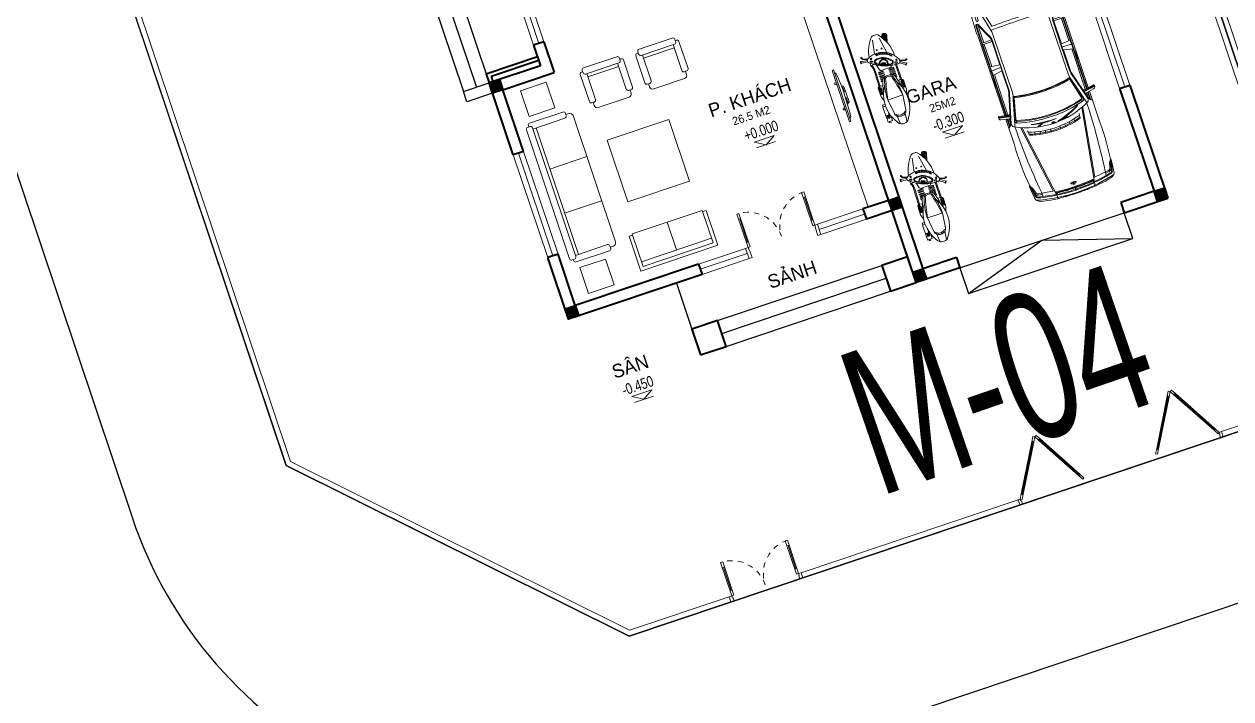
# Model space of a CAD drawing. Header units: metres. Extents: x 568006 to 1139366, y 2064802 to 4131555.
# Drawn here: x 568352.74 to 568375.02, y 2066048.39 to 2066060.84 of the extents above; entities that cross this region are included whole.
import ezdxf
from ezdxf.enums import TextEntityAlignment as Align
from ezdxf.xclip import XClip

# ---------------------------------------------------------------- set-up
doc = ezdxf.new("R2010")
doc.units = ezdxf.units.M
doc.header["$XCLIPFRAME"] = 0
doc.linetypes.add('HIDDEN', pattern=[0.375, 0.25, -0.125])
doc.linetypes.add('HIDDEN2', pattern=[0.1875, 0.125, -0.0625])
doc.layers.get('0').update_dxf_attribs({"linetype": 'CONTINUOUS'})
for name, color, linetype, lineweight in [('-CONCRETE', 1, 'CONTINUOUS', 35), ('-DOOR', 137, 'CONTINUOUS', 9), ('-FURNITURE', 46, 'CONTINUOUS', 9), ('-KH', 143, 'CONTINUOUS', 13), ('-LINE1', 7, 'CONTINUOUS', 18), ('-TEXT', 7, 'CONTINUOUS', 15), ('-WALL', 4, 'CONTINUOUS', 35), ('hung-demlonha', 7, 'CONTINUOUS', 15)]:
    doc.layers.add(name, color=color, linetype=linetype, lineweight=lineweight)
for name, color, linetype in [('datOBt', 42, 'CONTINUOUS'), ('ghi_chu', 7, 'CONTINUOUS'), ('LogDg', 7, 'CONTINUOUS'), ('loKBT', 42, 'CONTINUOUS'), ('SOLO', 7, 'CONTINUOUS'), ('TEXT25', 2, 'CONTINUOUS'), ('ViaHeS', 32, 'CONTINUOUS')]:
    doc.layers.add(name, color=color, linetype=linetype)
doc.styles.add('1', font='arial.ttf')
doc.styles.add('kieuchuDim', font='arial.ttf', dxfattribs={"width": 0.75})
doc.styles.add('QH1', font='arialbd.ttf', dxfattribs={"width": 0.8})
doc.styles.add('T1', font='', dxfattribs={"height": 200})
doc.styles.get('T1').set_extended_font_data('VNgeometric Light')

# ---------------------------------------------------------------- blocks, each defined once
blk = doc.blocks.new('A$C5C575821')
at = {"layer": '-CONCRETE'}
h = blk.add_hatch(color=256, dxfattribs=at)
h.dxf.hatch_style = 1
h.paths.add_polyline_path([(0, 200), (0, 0), (200, 0), (200, 200)])
blk.add_lwpolyline([(0, 0), (200, 0), (200, 200), (0, 200)], close=True, dxfattribs=at)
blk = doc.blocks.new('LUOI M1')
at = {"layer": '-WALL'}
for p in [(-200, 13100), (4600, 13100), (8100, 13100), (-200, 9400), (4600, 9400), (8100, 9400), (-200, 5600), (4600, 5600), (8100, 5600), (-200, -200), (4600, -200), (8100, -200)]:
    blk.add_blockref('A$C5C575821', p, dxfattribs=at)
blk = doc.blocks.new('A$C249437F6')
at = {"layer": '-LINE1', "ltscale": 10}
blk.add_lwpolyline([(21.749, 23.143), (34.249, 23.143), (34.249, 43.143), (21.749, 43.143)], close=True, dxfattribs=at)
blk.add_lwpolyline([(32.179, 23.243), (34.149, 23.243), (34.149, 43.043), (21.849, 43.043), (21.849, 23.243), (22.306, 23.243)], dxfattribs=at)
at = {"layer": '-CONCRETE', "xscale": 0.001, "yscale": 0.001, "zscale": 0.001}
blk.add_blockref('LUOI M1', (23.949, 27.843), dxfattribs=at)
blk = doc.blocks.new('CONG2')
at = {"layer": '-LINE1', "lineweight": 18}
blk.add_line((257137, -126793), (257137, -126693), dxfattribs=at)
at = {"ltscale": 100}
for p, q in [((255907, -126606), (256397, -125757)), ((256427, -125775), (255937, -126623)), ((256527, -125775), (257017, -126623)), ((257047, -126606), (256557, -125757))]:
    blk.add_line(p, q, dxfattribs=at)
at = {"color": 8, "ltscale": 100}
for points in [[(256412, -125755), (256421, -125760), (255921, -126626), (255912, -126621)], [(256541, -125755), (256533, -125760), (257033, -126626), (257041, -126621)]]:
    blk.add_lwpolyline(points, close=True, dxfattribs=at)
at = {"ltscale": 100}
for points in [[(256477, -125688), (256427, -125775), (256416, -125768), (256421, -125760), (256412, -125755), (256407, -125763), (256397, -125757), (256447, -125671)], [(256477, -125688), (256527, -125775), (256538, -125768), (256533, -125760), (256541, -125755), (256546, -125763), (256557, -125757), (256507, -125671)], [(255917, -126612), (255912, -126621), (255921, -126626), (255926, -126617), (255937, -126623), (255887, -126710), (255857, -126693), (255907, -126606)], [(257036, -126612), (257041, -126621), (257033, -126626), (257028, -126617), (257017, -126623), (257067, -126710), (257097, -126693), (257047, -126606)], [(257087, -126728), (257097, -126728), (257097, -126693), (257137, -126693), (257137, -126793), (257087, -126793)]]:
    blk.add_lwpolyline(points, close=True, dxfattribs=at)
blk = doc.blocks.new('A$C6CE07C06')
for p, q in [((2811, 1945), (2844, 1766)), ((2816, 1953), (2822, 1954)), ((2828, 1949), (2860, 1769)), ((1355, 1774), (989, 1774)), ((1356, 1801), (1350, 1615)), ((1387, 1801), (1382, 1615)), ((1842, 1774), (1387, 1774)), ((1857, 1615), (1840, 1801)), ((1925, 1839), (1915, 1601)), ((1980, 1615), (2018, 1801)), ((2839, 1774), (2013, 1774)), ((2856, 1761), (2853, 1760)), ((2900, 1839), (3433, 1839)), ((3068, 1815), (2905, 1815)), ((3055, 1801), (2907, 1801)), ((2996, 1774), (2912, 1774)), ((3245, 1511), (3341, 1500)), ((3370, 1393), (3312, 1380)), ((3391, 1290), (3332, 1281)), ((3406, 1186), (3347, 1180)), ((3414, 1081), (3355, 1079)), ((3406, 779), (3347, 785)), ((3414, 884), (3355, 886)), ((3370, 572), (3312, 585)), ((3391, 675), (3332, 685)), ((1356, 164), (1350, 350)), ((1387, 164), (1382, 351)), ((1857, 351), (1840, 164)), ((1925, 127), (1915, 364)), ((1980, 351), (2018, 164)), ((3341, 465), (3245, 454)), ((1355, 191), (989, 191)), ((1842, 191), (1387, 191)), ((2839, 191), (2013, 191)), ((2811, 20), (2844, 199)), ((2816, 12), (2822, 11)), ((2828, 16), (2860, 196)), ((2901, 127), (3422, 127)), ((3068, 150), (2905, 150)), ((3055, 164), (2907, 164)), ((2996, 191), (2912, 191))]:
    blk.add_line(p, q)
for points in [[(2912, 1774), (2884, 1931, 0.322829), (2849, 1965), (2812, 1959, 0.422531), (2806, 1952), (2842, 1758), (2825, 1723)], [(4553, 340, -0.027873), (3110, 247, -0.059366), (3058, 256), (2582, 386, 0.079464), (2446, 413), (1281, 413, 0.06068), (1127, 394), (736, 296, -0.120949), (592, 270), (116, 311, -0.39497), (59, 371), (59, 1600, -0.404135), (117, 1660), (602, 1699, -0.112937), (736, 1673), (1127, 1571, 0.06068), (1281, 1553), (2446, 1553, 0.070217), (2582, 1578), (3058, 1711, -0.044809), (3109, 1718, -0.02806), (4553, 1625)], [(585, 1698), (531, 1430, 0.050349), (524, 1369), (524, 593, 0.051729), (531, 530), (585, 271)], [(713, 346, -0.11132), (605, 325), (561, 536, -0.051729), (555, 593), (555, 1369, -0.050349), (560, 1424), (605, 1644, -0.111864), (714, 1623), (1102, 1522, 0.016174), (1102, 443), (713, 347)], [(817, 1835, -0.039974), (1255, 1839), (2827, 1839)], [(2832, 150), (1846, 150), (999, 150, -0.758852), (984, 205), (1232, 321, -0.14996), (1372, 364), (1915, 364), (2389, 364, -0.077307), (2455, 354), (3016, 199, 0.360394), (3088, 230, 0.242572), (3089, 1735, 0.360655), (3017, 1766), (2455, 1611, -0.077307), (2389, 1601), (1915, 1601), (1372, 1601, -0.137614), (1232, 1645), (984, 1761, -0.758852), (999, 1815), (1846, 1815), (2832, 1815)], [(2834, 1801), (999, 1801, 0.768317), (992, 1772), (1240, 1655, 0.14228), (1371, 1613), (1857, 1615), (1865, 1608), (1971, 1608), (1980, 1615), (2389, 1615, 0.077278), (2451, 1624), (3023, 1782, 0.231129), (3080, 1839)], [(4578, 1777, -0.06824), (4603, 1702, -0.051611), (4688, 983), (4688, 1178, 0.069896), (4626, 1707, 0.32103), (4523, 1797), (4292, 1820, 0.311578), (4273, 1810, 0.311578)], [(4609, 1370, 0.043765), (4549, 1724, 0.303464), (4496, 1773), (4373, 1795, 0.018633), (4273, 1810, 0.083909), (4370, 1778), (4493, 1756, -0.304556), (4533, 1720, -0.038587), (4593, 1374)], [(4517, 1385), (4476, 1703, 0.304567), (4446, 1739), (4333, 1770, -0.23887), (4324, 1778), (4320, 1790)], [(4512, 1628), (4500, 1706, 0.304567), (4453, 1762), (4438, 1766)], [(1170, 1557, 0.017383), (1170, 408, -9.34877)], [(2526, 1563, -0.107872), (2527, 402, 0.970081)], [(2537, 1565, -0.107895), (2538, 400, -0.109161)], [(3212, 1273, -0.045041), (3259, 1070, 0.050749), (3081, 1543, -0.062222), (3208, 1285), (3219, 1281), (3256, 1209)], [(3104, 1495, -0.052375), (3205, 1275), (3214, 1272), (3259, 1184)], [(4578, 988, 0.025968), (4561, 1353, -0.502127), (4565, 1357), (4613, 1347)], [(4689, 1226), (4695, 1226, -0.001921), (4700, 983)], [(3197, 762, -0.045041), (3153, 558, 0.050749), (3195, 1062, -0.062222), (3198, 775), (3207, 766), (3242, 679)], [(3239, 660), (3198, 760), (3191, 767, 0.052375), (3195, 1009)], [(4578, 188, 0.06824), (4603, 263, 0.051611), (4688, 983), (4688, 788, -0.069896), (4626, 258, -0.32103), (4523, 168), (4292, 145, -0.311578), (4273, 155, -0.311578)], [(4613, 618), (4565, 608, -0.502127), (4561, 612, 0.02601), (4578, 977, 0.026384)], [(4689, 739), (4695, 739, 0.001921), (4700, 983)], [(4611, 595, -0.046101), (4549, 241, -0.303464), (4496, 192), (4373, 171, -0.018633), (4273, 155, -0.083909), (4370, 187), (4493, 209, 0.304556), (4533, 245, 0.038587), (4593, 591)], [(4517, 580), (4476, 262, -0.304567), (4446, 227), (4333, 195, 0.23887), (4324, 187), (4320, 175)], [(2834, 164), (999, 164, -0.768317), (992, 193), (1240, 310, -0.149181), (1371, 351), (1857, 351), (1865, 357), (1971, 357), (1980, 351), (2389, 351, -0.077278), (2451, 341), (3023, 184, -0.228236), (3080, 127)], [(2912, 191), (2884, 34, -0.322829), (2849, 0), (2812, 6, -0.422531), (2806, 14), (2842, 207), (2825, 242)], [(4512, 337), (4500, 259, -0.304567), (4453, 203), (4438, 199)], [(817, 130, 0.041495), (1267, 127), (2827, 127)]]:
    blk.add_lwpolyline(points, format="xyb")
for points in [[(2835, 1963), (2874, 1764), (2872, 1737)], [(2072, 1839), (2072, 1815), (2251, 1815), (2251, 1839)], [(2092, 1839), (2092, 1830), (2233, 1830), (2233, 1839)], [(2558, 1553), (2959, 1653), (3041, 1653)], [(3153, 1597), (4682, 1360)], [(3157, 1617), (4514, 1407)], [(49, 1051), (76, 1051), (76, 920), (49, 920)], [(3153, 368), (4682, 605)], [(3157, 348), (4514, 558)], [(2558, 412), (2959, 313), (3041, 313)], [(2072, 127), (2072, 150), (2251, 150), (2251, 127)], [(2092, 127), (2092, 135), (2233, 135), (2233, 127)], [(2835, 2), (2874, 201), (2872, 228)]]:
    blk.add_lwpolyline(points)
for points in [[(48, 285), (48, 1680, -0.373826), (99, 1739), (803, 1820), (820, 1839), (54, 1773, 0.383818), (0, 1713), (0, 252, 0.383818), (54, 192), (820, 126), (803, 145), (99, 226, -0.373826)], [(2557, 404), (3001, 284, 0.388671), (3036, 301, 0.143383), (3036, 1665, 0.390953), (3001, 1682), (2557, 1559, -0.106047)], [(4564, 983, 0.027521), (4546, 1368, -0.543027), (4554, 1373), (4603, 1360, -0.308444), (4617, 1345, -0.028524), (4637, 983, -0.028524), (4617, 620, -0.308444), (4603, 605), (4554, 592, -0.543027), (4546, 597, 0.027521)], [(4501, 981, 0.027754), (4500, 1005, 0.037978), (4497, 1021, 0.078467), (4490, 1036, 0.253942), (4486, 1038, 0.253942), (4481, 1036, 0.078467), (4475, 1021, 0.037978), (4472, 1005, 0.027754), (4470, 981, 0.027754), (4472, 958, 0.037978), (4475, 941, 0.078467), (4481, 927, 0.253942), (4486, 924, 0.253942), (4490, 927, 0.078467), (4497, 941, 0.037978), (4500, 958, 0.027754)], [(906, 228), (776, 228, 0.414214), (764, 215), (764, 203, 0.414214), (776, 190), (906, 190, 0.414214), (919, 203), (919, 215, 0.414214)]]:
    blk.add_lwpolyline(points, format="xyb", close=True)
blk.add_lwpolyline([(4637, 988), (4570, 988), (4570, 977), (4637, 977)], close=True)
blk.add_circle((4502, 982), 17.5)
for centre, radius, start, end in [((2818, 1947), 6.67, 102.2823, 190.4042), ((2821, 1948), 6.67, 10.3268, 82.609), ((2851, 1767), 6.67, 190.4042, 285.2365), ((2854, 1768), 6.67, 285.2365, 10.3268), ((714, 984), 2372, 343.5716, 16.3779), ((714, 983), 2387, 343.6793, 16.2892), ((3648, -4086), 5929, 83.9529, 92.0822), ((1629, 983), 1731, 359.9757, 17.6213), ((1607, 983), 1789, 359.9764, 16.8703), ((1629, 983), 1789, 359.9764, 16.7982), ((1059, 1015), 3532, 359.565, 5.5133), ((1059, 1015), 3560, 359.5684, 5.381), ((4612, 1343), 4.58, 6.5805, 75.1489), ((3280, 983), 40.8, 103.7631, 256.1858), ((3280, 983), 25.6, 111.5508, 248.398), ((1629, 982), 1731, 342.3787, 0.0243), ((1607, 982), 1789, 343.1297, 0.0236), ((1629, 982), 1789, 343.2018, 0.0236), ((1059, 950), 3532, 354.4867, 0.4446), ((1059, 950), 3560, 354.619, 0.4411), ((4612, 622), 4.58, 284.8511, 353.4195), ((2818, 19), 6.67, 169.5958, 257.7177), ((2821, 17), 6.67, 277.391, 349.6732), ((2851, 198), 6.67, 74.7635, 169.5958), ((2854, 197), 6.67, 349.6732, 74.7635), ((3653, 6050), 5928, 267.7698, 276.0029)]:
    blk.add_arc(centre, radius, start, end)
blk = doc.blocks.new('*U185')
for p, q in [((-1310, 550), (-1350, 550)), ((-1330, 100), (-1330, 550)), ((-90, 550), (-50, 550)), ((-70, 100), (-70, 550)), ((-1310, 100), (-1350, 100)), ((-90, 100), (-50, 100))]:
    blk.add_line(p, q)
for points in [[(-1350, 0), (-1310, 0), (-1310, 650), (-1350, 650)], [(-50, 0), (-90, 0), (-90, 650), (-50, 650)], [(-1400, -200), (-1340, -200), (-1340, -40), (-1350, -40), (-1350, 0), (-1400, 0)], [(0, -200), (-60, -200), (-60, -40), (-50, -40), (-50, 0), (0, 0)]]:
    blk.add_lwpolyline(points, close=True)
at = {"linetype": 'HIDDEN', "ltscale": 0.1}
for centre, start, end in [((-1350, 0), 0, 90), ((-50, 0), 90, 180)]:
    blk.add_arc(centre, 650, start, end, dxfattribs=at)
blk = doc.blocks.new('DANH COT')
at = {"layer": '-KH'}
blk.add_line((0, 0), (368, 0), dxfattribs=at)
blk.add_lwpolyline([(379, 118), (-11, 118), (184, 0)], close=True, dxfattribs=at)
blk.add_solid([(184, 0), (184, 118), (379, 118), (184, 0)], dxfattribs=at)
at = {"layer": '-TEXT', "style": '1', "width": 0.75}
blk.add_attdef('CAODO', (-142, 178), '', height=180, dxfattribs=at)
blk = doc.blocks.new('XR.MB.LM123$0$tvi 1')
blk.add_lwpolyline([(29, 0), (29, -1000), (0, -1000), (0, 0)], close=True)
for points in [[(29, -50), (52, -81)], [(-24, -236), (-39, -252)], [(0, -285), (-39, -252)], [(0, -256), (-24, -236)], [(70, -315), (111, -350), (111, -650), (70, -685)], [(89, -446), (89, -360), (71, -345)], [(89, -554), (89, -640), (71, -655)], [(89, -446), (73, -446)], [(89, -554), (73, -554)], [(0, -715), (-39, -748)], [(-24, -764), (-39, -748)], [(0, -744), (-24, -764)], [(29, -950), (52, -919)]]:
    blk.add_lwpolyline(points)
blk.add_arc((-4025, -500), 4099, 354.1311, 5.8689)
blk = doc.blocks.new('LUOI M4')
at = {"layer": '-WALL', "xscale": -1}
for p in [(0, 11700), (6300, 11700), (11000, 11700), (0, 8000), (6300, 8000), (11000, 8000), (0, 4200), (6300, 4200), (11000, 4200), (0, -200), (6300, -200), (6300, -1600), (6300, -1600), (11000, -1600), (11000, -1600)]:
    blk.add_blockref('A$C5C575821', p, dxfattribs=at)
blk = doc.blocks.new('*U234')
for p, q in [((-1310, 550), (-1350, 550)), ((-1330, 100), (-1330, 550)), ((-90, 550), (-50, 550)), ((-70, 100), (-70, 550)), ((-1310, 100), (-1350, 100)), ((-90, 100), (-50, 100))]:
    blk.add_line(p, q)
for points in [[(-1350, 0), (-1310, 0), (-1310, 650), (-1350, 650)], [(-50, 0), (-90, 0), (-90, 650), (-50, 650)], [(-1400, -100), (-1340, -100), (-1340, -40), (-1350, -40), (-1350, 0), (-1400, 0)], [(0, -100), (-60, -100), (-60, -40), (-50, -40), (-50, 0), (0, 0)]]:
    blk.add_lwpolyline(points, close=True)
at = {"linetype": 'HIDDEN', "ltscale": 0.1}
for centre, start, end in [((-1350, 0), 0, 90), ((-50, 0), 90, 180)]:
    blk.add_arc(centre, 650, start, end, dxfattribs=at)
blk = doc.blocks.new('A$C3a7320a7')
at = {"layer": '-FURNITURE'}
for p, q in [((0, 23), (0, 700)), ((0, 700), (1500, 700)), ((1500, 700), (1500, 23)), ((1432, 632), (68, 632)), ((68, 632), (68, 23)), ((68, 542), (1432, 542)), ((750, 0), (750, 542)), ((1432, 0), (1432, 632)), ((1432, 23), (1432, 632)), ((68, 23), (0, 23)), ((68, 23), (68, 0)), ((68, 0), (1432, 0)), ((1432, 0), (1432, 23)), ((1500, 23), (1432, 23))]:
    blk.add_line(p, q, dxfattribs=at)
blk = doc.blocks.new('A$Ce56c61a3')
at = {"layer": '-FURNITURE'}
for p, q in [((0, 744), (0, 96)), ((84, 780), (36, 780)), ((60, 780), (60, 804)), ((96, 840), (624, 840)), ((120, 96), (120, 744)), ((624, 720), (120, 720)), ((180, 120), (180, 720)), ((660, 804), (660, 756)), ((720, 780), (660, 780)), ((780, 120), (780, 720)), ((36, 60), (84, 60)), ((60, 60), (60, 36)), ((96, 0), (624, 0)), ((624, 120), (120, 120)), ((660, 36), (660, 84)), ((720, 60), (660, 60))]:
    blk.add_line(p, q, dxfattribs=at)
for centre, radius, start, end in [((36, 744), 36, 90, 180), ((96, 804), 36, 90, 180), ((84, 744), 36, 0, 90), ((624, 804), 36, 0, 90), ((624, 756), 36, 270, 0), ((720, 720), 60, 0, 90), ((36, 96), 36, 180, 270), ((96, 36), 36, 180, 270), ((84, 96), 36, 270, 0), ((624, 84), 36, 0, 90), ((624, 36), 36, 270, 0), ((720, 120), 60, 270, 0)]:
    blk.add_arc(centre, radius, start, end, dxfattribs=at)
blk = doc.blocks.new('A$C1D9F77BD')
h = blk.add_hatch()
h.set_pattern_fill('ANSI31', color=256, scale=100, angle=405, style=0)
h.set_pattern_definition([(90, (2076.775, -139234.453), (-12.5, 1e-15), [])])
h.paths.add_polyline_path([(-219, -260), (-219, -302), (-97, -302), (-97, -260)])
h.paths.add_polyline_path([(-97, 123), (-97, 166), (-219, 166), (-219, 123)])
h = blk.add_hatch()
h.set_pattern_fill('ANSI31', color=256, scale=170, angle=335, style=0)
h.set_pattern_definition([(20, (-186.436, -139188.296), (-7.267928, 19.9684682), [])])
h.paths.add_polyline_path([(494, -160), (533, -162, 0.210627), (424, 135), (397, 109, -0.250766)])
h = blk.add_hatch()
h.set_pattern_fill('BOX', color=256, scale=60, angle=290, style=0)
h.set_pattern_definition([(20, (2080.745, -138865.224), (-20.521209, 56.381557), []), (20, (2085.875, -138879.32), (-20.521209, 56.381557), []), (290, (2080.745, -138865.224), (56.381557, 20.521209), [-15, 15]), (290, (2094.84, -138860.093), (56.381557, 20.521209), [-15, 15]), (290, (2108.936, -138854.963), (56.381557, 20.521209), [15, -15]), (290, (2123.03, -138849.83), (56.381557, 20.521209), [15, -15]), (20, (2091.006, -138893.414), (-20.521209, 56.381557), [15, -15]), (20, (2096.136, -138907.51), (-20.521209, 56.381557), [15, -15])])
h.paths.add_polyline_path([(830, 67, 0.414214), (842, 93), (833, 116), (825, 139, 0.414214), (799, 151), (658, 113, -0.052547), (783, 45)])
for p, q in [((157, 313), (186, 333)), ((163, 305), (192, 325)), ((231, 209), (165, 307)), ((257, 224), (190, 323)), ((243, 329), (247, 350)), ((275, 231), (243, 220)), ((268, 231), (244, 315)), ((253, 329), (255, 338)), ((278, 234), (254, 315)), ((-687, 10), (-840, -5)), ((-346, 78), (-624, 44)), ((-346, -68), (-344, 78)), ((-263, 176), (-340, 149)), ((-87, 178), (-253, 178)), ((-87, 178), (-59, 152)), ((-87, 162), (-87, 178)), ((-59, 132), (-72, 83)), ((228, 148), (-59, 152)), ((230, 128), (-59, 132)), ((226, 181), (233, 80)), ((237, 47), (228, 44)), ((279, 102), (286, 105)), ((289, -4), (286, 5)), ((286, 2), (289, -7)), ((397, 109), (424, 135)), ((786, -5), (488, 47)), ((658, 113), (799, 151)), ((783, 45), (830, 67)), ((825, 139), (842, 93)), ((833, 116), (842, 92)), ((-854, -55), (-854, -81)), ((-687, -147), (-840, -132)), ((-712, -55), (-712, -68)), ((-712, -81), (-712, -68)), ((-346, -214), (-624, -180)), ((-346, -68), (-348, -214)), ((-59, -269), (-72, -219)), ((330, -208), (228, -181)), ((339, -142), (342, -151)), ((494, -160), (533, -162)), ((786, -132), (532, -176)), ((866, -43), (866, -93)), ((-263, -312), (-340, -285)), ((-87, -314), (-253, -314)), ((-67, -299), (-87, -314)), ((-87, -299), (-87, -314)), ((214, -264), (-59, -269)), ((222, -284), (-59, -289)), ((347, -293), (349, -309)), ((413, -325), (352, -241)), ((401, -228), (409, -226)), ((436, -343), (449, -460)), ((484, -331), (452, -343)), ((465, -337), (479, -457)), ((474, -335), (510, -415)), ((484, -331), (518, -409)), ((518, -426), (535, -440)), ((526, -420), (533, -426)), ((447, -460), (481, -456)), ((448, -470), (482, -466))]:
    blk.add_line(p, q)
for points in [[(-219, 166), (-219, 123), (-97, 123), (-97, 166)], [(243, 167), (258, 126), (277, 133), (262, 174)], [(301, -38), (327, -108), (340, -103), (314, -33)], [(-736, -288), (-736, -314), (-760, -314), (-760, -288)], [(-662, -284), (-662, -291), (-615, -291), (-615, -284)], [(-662, -298), (-662, -305), (-615, -305), (-615, -298)], [(-662, -312), (-662, -320), (-615, -320), (-615, -312)], [(-219, -302), (-219, -260), (-97, -260), (-97, -302)], [(417, -303), (402, -263), (421, -256), (436, -296)]]:
    blk.add_lwpolyline(points, close=True)
at = {"linetype": 'HIDDEN2', "ltscale": 200}
for points in [[(21, 54), (21, 80), (6, 80), (6, 59)], [(53, 36), (53, 80), (38, 80), (38, 48)], [(70, -143), (70, -217), (85, -217), (85, 80), (70, 80), (70, 7)], [(6, -196), (6, -217), (21, -217), (21, -190)], [(38, -184), (38, -217), (53, -217), (53, -172)]]:
    blk.add_lwpolyline(points, dxfattribs=at)
for points in [[(103, 80), (103, -217), (118, -217), (118, 80)], [(141, 80), (141, -217), (157, -217), (157, 80)], [(175, 80), (175, -217), (190, -217), (190, 80)]]:
    blk.add_lwpolyline(points, close=True, dxfattribs=at)
for points in [[(-673, -338), (-736, -338), (-736, -252), (-655, -252)], [(-575, -277), (-673, -277), (-673, -343), (-443, -343), (-443, -290)], [(-410, -288), (-410, -338), (-443, -338)]]:
    blk.add_lwpolyline(points)
for centre, radius in [((306, 173), 12.8), ((588, -21), 7.7), ((588, -116), 7.7), ((470, -267), 12.8)]:
    blk.add_circle(centre, radius)
for centre, radius, start, end in [((160, 309), 5, 124.1044, 304.1044), ((189, 329), 5, 304.1044, 124.1044), ((273, 323), 30, 169.0525, 196.2532), ((257, 348), 10, 259.1414, 172.2448), ((283, 324), 30, 169.0525, 196.2532), ((141, -138), 393, 330.5976, 70.0474), ((-754, -55), 100, 117.4832, 180), ((-427, -480), 634, 55.5021, 126.0244), ((-612, -55), 100, 96.9386, 180), ((-544, -68), 141, 150.1191, 209.8708), ((-640, -13), 30, 97.8829, 150.1191), ((-344, -1040), 1118, 69.8271, 90.0821), ((-1499, -5836), 6026, 75.1425, 78.9494), ((-253, 148), 30, 90, 109.5456), ((-369, -1036), 1157, 69.0112, 80.8998), ((-57, 162), 30, 180, 265.1424), ((-92, -68), 154, 329.829, 30.171), ((-4, -12), 50, 0, 25.0581), ((-71, -55), 153, 355.1878, 40.6702), ((235, 15), 30, 104.7219, 204.7762), ((-4326, -68), 4535, 359.103, 0.897), ((216, 158), 30, 265.1424, 274.0002), ((254, 191), 30, 110.3225, 200.3225), ((916, 150), 686, 185.8827, 214.7623), ((303, 58), 50, 110.3225, 185.9041), ((808, 110), 557, 185.9041, 214.741), ((303, 58), 35, 110.3225, 185.9041), ((808, 110), 542, 185.9041, 214.741), ((296, 55), 50, 71.5538, 110.3225), ((296, 55), 35, 71.5538, 110.3225), ((314, -74), 81.8, 290.3225, 110.3225), ((148, -134), 273, 345.336, 55.3091), ((148, -134), 288, 345.336, 55.3091), ((399, -513), 678, 48.0397, 90.6167), ((194, -117), 303, 351.845, 48.155), ((806, 132), 20, 20, 110), ((823, 86), 20, 290, 20), ((-754, -81), 100, 180, 242.5168), ((-427, 343), 634, 233.9756, 304.5871), ((-612, -81), 100, 180, 263.0614), ((-640, -124), 30, 209.8708, 262.182), ((-1307, 4922), 5225, 280.57, 285.0028), ((-349, 930), 1145, 270.1592, 289.9315), ((-369, 899), 1157, 279.1002, 290.9888), ((-4, -125), 50, 334.9419, 0), ((-71, -81), 153, 319.3298, 4.8122), ((235, -152), 30, 155.2238, 255.2781), ((314, -74), 71.8, 290.3225, 110.3225), ((391, -179), 50, 214.741, 290.3225), ((391, -179), 35, 214.741, 290.3225), ((382, -185), 35, 290.3225, 329.0913), ((384, -182), 50, 290.3225, 329.0913), ((399, 376), 678, 278.7378, 311.9603), ((816, -43), 50, 0, 43.6257), ((816, -93), 50, 316.9817, 0), ((-253, -284), 30, 250.4544, 270), ((-57, -299), 30, 94.8576, 180), ((-57, -299), 10, 94.8576, 180), ((216, -294), 30, 85.9998, 94.8576), ((246, -452), 189, 57.9343, 98.2692), ((242, -515), 232, 62.5839, 94.9315), ((63, -206), 297, 342.9493, 351.9218), ((613, -5068), 4766, 92.5649, 93.1782), ((441, -315), 30, 200.3225, 290.3225), ((537, -403), 30, 203.7468, 230.9475), ((545, -397), 30, 203.7468, 230.9475), ((541, -432), 10, 227.7552, 140.8586), ((447, -465), 5, 96.5406, 276.5406), ((482, -461), 5, 276.5406, 96.5406)]:
    blk.add_arc(centre, radius, start, end)
blk = doc.blocks.new('A$C5C0A7B32')
at = {"layer": '-DOOR'}
for points in [[(22.049, 34.743), (22.049, 34.043), (22.249, 34.043), (22.249, 34.743)], [(21.049, 32.243), (21.249, 32.243), (21.249, 30.243), (21.049, 30.243)], [(32.049, 29.843), (32.249, 29.843), (32.249, 31.443), (32.049, 31.443)], [(24.564, 29.243), (23.649, 29.243), (23.649, 29.043), (24.564, 29.043)], [(25.964, 29.043), (26.849, 29.043), (26.849, 29.243), (25.964, 29.243)]]:
    blk.add_lwpolyline(points, close=True, dxfattribs=at)
for points in [[(22.149, 34.043), (22.149, 34.743)], [(21.149, 30.243), (21.149, 32.243)], [(32.149, 31.443), (32.149, 29.843)], [(24.564, 29.143), (23.649, 29.143)], [(26.849, 29.143), (25.964, 29.143)]]:
    blk.add_lwpolyline(points, dxfattribs=at)
at = {"layer": '-FURNITURE'}
for p, q in [((21.424, 30.096), (21.424, 32.604)), ((21.46, 32.64), (21.508, 32.64)), ((21.484, 32.64), (21.484, 32.664)), ((21.52, 32.7), (22.168, 32.7)), ((21.544, 32.604), (21.544, 30.096)), ((22.168, 32.58), (21.544, 32.58)), ((21.604, 32.58), (21.604, 30.12)), ((22.204, 32.664), (22.204, 32.616)), ((22.264, 32.64), (22.204, 32.64)), ((22.324, 32.58), (22.324, 30.12)), ((22.324, 31.78), (21.604, 31.78)), ((22.324, 30.92), (21.604, 30.92)), ((22.168, 30.12), (21.544, 30.12)), ((22.204, 30.036), (22.204, 30.084)), ((21.508, 30.06), (21.46, 30.06)), ((21.484, 30.06), (21.484, 30.036)), ((21.52, 30), (22.168, 30)), ((22.264, 30.06), (22.204, 30.06))]:
    blk.add_line(p, q, dxfattribs=at)
for points in [[(26.949, 33.443), (27.349, 33.443), (27.349, 29.243), (26.949, 29.243)], [(21.553, 32.823), (22.053, 32.823), (22.053, 33.323), (21.553, 33.323)], [(22.778, 31.95), (22.778, 30.75), (23.978, 30.75), (23.978, 31.95)], [(21.553, 29.878), (22.053, 29.878), (22.053, 29.378), (21.553, 29.378)]]:
    blk.add_lwpolyline(points, close=True, dxfattribs=at)
for centre, radius, start, end in [((21.46, 32.604), 0.036, 90, 180), ((21.52, 32.664), 0.036, 90, 180), ((21.508, 32.604), 0.036, 0, 90), ((22.168, 32.664), 0.036, 0, 90), ((22.168, 32.616), 0.036, 270, 0), ((22.264, 32.58), 0.06, 0, 90), ((21.46, 30.096), 0.036, 180, 270), ((21.508, 30.096), 0.036, 270, 0), ((22.168, 30.084), 0.036, 0, 90), ((22.264, 30.12), 0.06, 270, 0), ((21.52, 30.036), 0.036, 180, 270), ((22.168, 30.036), 0.036, 270, 0)]:
    blk.add_arc(centre, radius, start, end, dxfattribs=at)
at = {"layer": '-LINE1'}
for p, q in [((15.349, 41.543), (15.349, 28.184)), ((15.349, 28.184), (20.29, 23.243)), ((20.29, 23.243), (22.233, 23.243)), ((22.233, 23.243), (22.233, 23.143))]:
    blk.add_line(p, q, dxfattribs=at)
for points in [[(34.249, 43.143), (15.249, 43.143), (15.249, 28.143), (20.249, 23.143), (34.249, 23.143)], [(23.633, 23.243), (27.859, 23.243), (27.859, 23.143), (23.633, 23.143)]]:
    blk.add_lwpolyline(points, close=True, dxfattribs=at)
blk.add_lwpolyline([(31.816, 23.143), (31.816, 23.243), (34.149, 23.243), (34.149, 43.043), (15.349, 43.043), (15.349, 42.443)], dxfattribs=at)
at = {"layer": '-WALL'}
for p, q in [((22.049, 34.043), (22.049, 33.643)), ((22.249, 34.043), (22.049, 34.043)), ((22.249, 34.043), (22.249, 33.443)), ((21.049, 33.813), (21.049, 33.643)), ((22.049, 33.813), (21.049, 33.813)), ((21.049, 32.243), (21.049, 33.643)), ((22.049, 33.643), (21.049, 33.643)), ((21.119, 33.743), (21.119, 33.643)), ((22.049, 33.743), (21.119, 33.743)), ((27.349, 27.643), (27.349, 33.643)), ((21.249, 32.243), (21.249, 33.443)), ((21.249, 33.443), (22.249, 33.443)), ((21.049, 29.043), (21.049, 30.243)), ((21.249, 29.243), (21.249, 30.243)), ((32.049, 29.843), (32.049, 27.843)), ((23.649, 29.243), (21.249, 29.243)), ((23.649, 29.243), (23.649, 29.043)), ((27.349, 29.243), (26.849, 29.243)), ((26.849, 29.243), (26.849, 29.043)), ((23.649, 29.043), (21.049, 29.043)), ((27.349, 29.043), (26.849, 29.043)), ((28.199, 27.643), (27.349, 27.643)), ((28.199, 27.843), (27.549, 27.843)), ((28.199, 27.843), (28.199, 27.643)), ((32.049, 27.843), (31.399, 27.843)), ((31.399, 27.843), (31.399, 27.643)), ((31.399, 27.643), (32.249, 27.643))]:
    blk.add_line(p, q, dxfattribs=at)
for points in [[(27.649, 33.443), (27.549, 33.443), (27.549, 27.843)], [(21.249, 32.243), (21.049, 32.243)], [(21.249, 30.243), (21.049, 30.243)], [(32.049, 29.843), (32.249, 29.843)], [(32.249, 29.843), (32.249, 27.643)]]:
    blk.add_lwpolyline(points, dxfattribs=at)
for points in [[(23.149, 27.643), (23.649, 27.643), (23.649, 28.143), (23.149, 28.143)], [(26.849, 27.643), (27.349, 27.643), (27.349, 28.143), (26.849, 28.143)]]:
    blk.add_lwpolyline(points, close=True, dxfattribs=at)
at = {"layer": 'SOLO'}
for p, q in [((20.549, 37.243), (20.549, 33.643)), ((20.799, 37.243), (20.799, 33.643)), ((21.049, 37.243), (21.049, 33.643)), ((23.149, 29.043), (23.149, 28.143)), ((27.349, 28.143), (27.349, 29.043)), ((23.649, 28.143), (26.849, 28.143)), ((23.649, 27.893), (26.849, 27.893)), ((23.649, 27.643), (26.849, 27.643))]:
    blk.add_line(p, q, dxfattribs=at)
blk.add_lwpolyline([(21.049, 33.443), (20.549, 33.443), (20.549, 33.643), (21.049, 33.643)], close=True, dxfattribs=at)
for points in [[(28.199, 27.643), (28.199, 27.143), (31.399, 27.143), (31.399, 27.643)], [(28.199, 27.643), (31.399, 27.643)], [(28.199, 27.143), (29.799, 27.643), (31.399, 27.143)]]:
    blk.add_lwpolyline(points, dxfattribs=at)
at = {"layer": '-CONCRETE', "xscale": 0.001, "yscale": 0.001, "zscale": 0.001}
blk.add_blockref('LUOI M4', (21.249, 29.243), dxfattribs=at)
at = {"layer": '-DOOR', "yscale": 0.001, "zscale": 0.001}
for name, p, xscale in [('*U185', (25.964, 29.243), 0.001), ('CONG2', (284.996, 149.936), -0.001), ('CONG2', (-225.322, 149.935), 0.001), ('*U234', (23.633, 23.243), 0.001)]:
    blk.add_blockref(name, p, dxfattribs=dict(at, xscale=xscale))
at = {"layer": '-FURNITURE'}
for name, p, xscale, yscale, zscale, rotation in [('A$Ce56c61a3', (23.532, 33.352), -0.001, 0.001, 0.001, 90), ('A$Ce56c61a3', (24.613, 33.352), -0.001, 0.001, 0.001, 90), ('A$C6CE07C06', (29.757, 32.728), 0.0009499999999970897, 0.0009499999999970897, 0.0009499999999970897, 270), ('A$C1D9F77BD', (28.139, 31.351), -0.001, 0.001, 0.001, 270), ('A$C3a7320a7', (22.596, 30.163), -0.001, 0.001, 0.001, 180), ('A$C1D9F77BD', (28.139, 29.055), -0.001, 0.001, 0.001, 270)]:
    blk.add_blockref(name, p, dxfattribs=dict(at, xscale=xscale, yscale=yscale, zscale=zscale, rotation=rotation))
at = {"layer": '-FURNITURE', "extrusion": (0, 0, -1), "xscale": -0.001, "yscale": 0.001, "zscale": 0.001, "rotation": 0.003689722408406482}
blk.add_blockref('XR.MB.LM123$0$tvi 1', (-27.124, 31.847), dxfattribs=at)
at = {"layer": '-WALL'}
ref = blk.add_blockref('DANH COT', (25.347, 30.935), dxfattribs=dict(at, xscale=0.001, yscale=0.001, zscale=0.001))
ref.add_attrib('CAODO', '+0.000', (25.205, 31.113), dxfattribs={"layer": '-TEXT', "height": 0.2, "style": '1', "width": 0.75})
ref = blk.add_blockref('DANH COT', (28.705, 29.998), dxfattribs=dict(at, xscale=0.001, yscale=0.001, zscale=0.001))
ref.add_attrib('CAODO', '-0.300', (28.563, 30.176), dxfattribs={"layer": '-TEXT', "height": 0.2, "style": '1', "width": 0.75})
ref = blk.add_blockref('DANH COT', (21.716, 27.199), dxfattribs=dict(at, xscale=0.001, yscale=0.001, zscale=0.001))
ref.add_attrib('CAODO', '-0.450', (21.574, 27.377), dxfattribs={"layer": '-TEXT', "height": 0.2, "style": '1', "width": 0.75})
at = {"layer": '-TEXT', "color": 2}
for s, p in [('P. KHÁCH', (24.732, 31.734)), ('GARA', (28.264, 30.801)), ('SẢNH', (24.761, 28.386)), ('SÂN', (21.508, 27.729))]:
    blk.add_text(s, height=0.25, dxfattribs=at).set_placement(p)
at = {"layer": 'TEXT25', "style": 'T1'}
for s, p in [('26.5 M2', (25.081, 31.46)), ('25M2', (28.604, 30.527))]:
    blk.add_text(s, height=0.15, dxfattribs=at).set_placement(p)
blk = doc.blocks.new('tmbc_khub')
at = {"layer": 'datOBt'}
blk.add_lwpolyline([(-229.727, 140.767), (-233.102, 134.366), (-352.471, 94.306), (-358.802, 97.455), (-368.347, 125.897), (-365.197, 132.228), (-244.037, 172.888), (-237.931, 169.669)], close=True, dxfattribs=at)
at = {"layer": 'LogDg'}
blk.add_lwpolyline([(-223.931, 142.32), (-232.132, 171.211, 0.428104), (-242.373, 176.611), (-366.152, 135.072, 0.414214), (-371.191, 124.942), (-361.646, 96.501, 0.414214), (-351.517, 91.462), (-229.081, 132.551, 0.400458), (-223.931, 142.32)], format="xyb", dxfattribs=at)
at = {"layer": 'loKBT'}
for points in [[(-333.711, 121.698), (-345.562, 117.721), (-339.199, 98.76), (-327.348, 102.737)], [(-345.562, 117.721), (-363.575, 111.676), (-358.802, 97.455), (-352.471, 94.306), (-339.199, 98.76)]]:
    blk.add_lwpolyline(points, close=True, dxfattribs=at)
at = {"layer": 'ViaHeS'}
blk.add_lwpolyline([(-229.727, 140.767), (-233.102, 134.366), (-352.471, 94.306), (-358.802, 97.455), (-368.347, 125.897), (-365.197, 132.228), (-244.037, 172.888), (-237.931, 169.669)], close=True, dxfattribs=at)
at = {"layer": 'ViaHeS', "rotation": 18.55150068099539}
blk.add_blockref('A$C249437F6', (-352.455, 69.902), dxfattribs=at)
at = {"layer": 'hung-demlonha', "color": 7, "ltscale": 5, "style": 'QH1', "width": 0.65}
for tag, p in [('BT04', (-109.598, 191.643)), ('BT06', (-305.798, 171.199)), ('BT05', (-282.572, 137.244))]:
    blk.add_attdef(tag, text='', height=3.96, rotation=0, dxfattribs=at).set_placement(p, align=Align.CENTER)
at = {"layer": 'ViaHeS', "rotation": 18.551499734034}
blk.add_blockref('A$C5C0A7B32', (-364.305, 65.924), dxfattribs=at)
at = {"layer": 'ghi_chu', "lineweight": -2, "style": 'kieuchuDim', "width": 0.65}
blk.add_text('M-04', height=2.7, rotation=19, dxfattribs=at).set_placement((-347.87, 96.871))

msp = doc.modelspace()

# ---------------------------------------------------------------- block references
at = {"layer": 'ghi_chu'}
ref = msp.add_blockref('tmbc_khub', (568716.382, 2065955.242), dxfattribs=at)
XClip(ref).set_block_clipping_path([(-391.9901366149, 0), (0, 477.830198009)])

doc.saveas('drawing.dxf')
